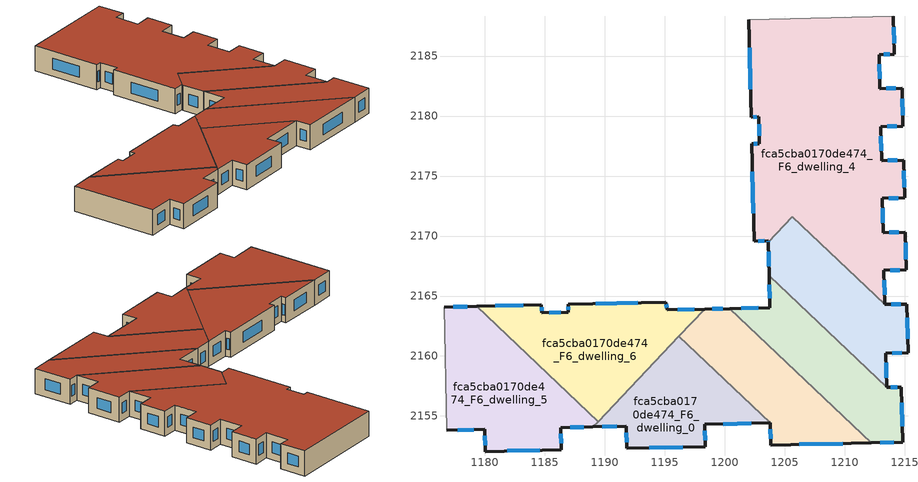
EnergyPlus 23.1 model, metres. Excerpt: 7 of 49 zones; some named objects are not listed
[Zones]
fca5cba0170de474_F6_dwelling_0
 floor to fca5cba0170de474_F5_dwelling_0 (EU_floor_Construction): 1203.77,2154.42 1198.32,2154.3 1198.36,2152.45 1191.83,2152.3 1191.78,2154.15 1189,2154.09 1196.17,2161.64 z18
 wall outside (EU_wall_Construction): 1189,2154.09 1191.78,2154.15 1191.83,2152.3 1198.36,2152.45 1198.32,2154.3 1203.77,2154.42 z18:21
 wall to fca5cba0170de474_F6_dwelling_1 (EU_wall_Construction): 1203.77,2154.42 1196.17,2161.64 z18:21
 wall to fca5cba0170de474_F6_dwelling_6 (EU_wall_Construction): 1196.17,2161.64 1189.43,2154.54 z18:21
 wall to fca5cba0170de474_F6_dwelling_5 (EU_wall_Construction): 1189.43,2154.54 1189,2154.09 z18:21
 window (EU_Window_Construction): 1191.79,2153.62 1191.81,2152.83 / 1189.79,2154.11 1190.98,2154.13 / 1199.88,2154.33 1202.21,2154.38 / 1198.35,2152.98 1198.33,2153.77 / 1193.69,2152.34 1196.49,2152.41 z18.86:20.14
 roof outside (EU_roof_Construction): 1203.77,2154.42 1196.17,2161.64 1189,2154.09 1191.78,2154.15 1191.83,2152.3 1198.36,2152.45 1198.32,2154.3 z21
fca5cba0170de474_F6_dwelling_1
 floor to fca5cba0170de474_F5_dwelling_1 (EU_floor_Construction): 1212.2,2152.76 1203.81,2152.57 1203.77,2154.42 1196.17,2161.64 1198.33,2163.91 1200.41,2163.96 z18
 wall outside (EU_wall_Construction): 1200.41,2163.96 1198.33,2163.91 / 1203.77,2154.42 1203.81,2152.57 1212.2,2152.76 z18:21
 wall to fca5cba0170de474_F6_dwelling_2 (EU_wall_Construction): 1212.2,2152.76 1200.41,2163.96 z18:21
 wall to fca5cba0170de474_F6_dwelling_6 (EU_wall_Construction): 1198.33,2163.91 1196.17,2161.64 z18:21
 window (EU_Window_Construction): 1199.82,2163.94 1198.92,2163.92 / 1206.21,2152.62 1209.81,2152.7 / 1203.78,2153.89 1203.8,2153.1 z18.86:20.14
 roof outside (EU_roof_Construction): 1212.2,2152.76 1200.41,2163.96 1198.33,2163.91 1196.17,2161.64 1203.77,2154.42 1203.81,2152.57 z21
fca5cba0170de474_F6_dwelling_2
 floor to fca5cba0170de474_F5_dwelling_2 (EU_floor_Construction): 1214.72,2157.41 1214.83,2152.82 1212.2,2152.76 1200.41,2163.96 1203.73,2164.03 1203.68,2166.7 1213.47,2157.39 z18
 wall outside (EU_wall_Construction): 1203.68,2166.7 1203.73,2164.03 1200.41,2163.96 / 1212.2,2152.76 1214.83,2152.82 1214.72,2157.41 1213.47,2157.39 z18:21
 wall to fca5cba0170de474_F6_dwelling_3 (EU_wall_Construction): 1213.47,2157.39 1203.68,2166.7 z18:21
 window (EU_Window_Construction): 1202.79,2164.01 1201.36,2163.98 / 1203.69,2165.94 1203.72,2164.79 / 1214.36,2157.41 1213.83,2157.4 / 1214.79,2154.13 1214.75,2156.1 / 1212.95,2152.77 1214.08,2152.8 z18.86:20.14
 roof outside (EU_roof_Construction): 1214.83,2152.82 1214.72,2157.41 1213.47,2157.39 1203.68,2166.7 1203.73,2164.03 1200.41,2163.96 1212.2,2152.76 z21
fca5cba0170de474_F6_dwelling_3
 floor to fca5cba0170de474_F5_dwelling_3 (EU_floor_Construction): 1215.17,2164.33 1215.26,2160.28 1213.41,2160.23 1213.47,2157.39 1203.68,2166.7 1203.61,2169.47 1205.63,2171.6 1213.32,2164.29 z18
 wall outside (EU_wall_Construction): 1213.47,2157.39 1213.41,2160.23 1215.26,2160.28 1215.17,2164.33 1213.32,2164.29 / 1203.61,2169.47 1203.68,2166.7 z18:21
 wall to fca5cba0170de474_F6_dwelling_4 (EU_wall_Construction): 1213.32,2164.29 1205.63,2171.6 1203.61,2169.47 z18:21
 window (EU_Window_Construction): 1213.45,2158.21 1213.43,2159.42 / 1203.63,2168.68 1203.66,2167.49 / 1214.64,2164.32 1213.85,2164.3 / 1215.23,2161.44 1215.19,2163.17 / 1213.94,2160.25 1214.73,2160.27 z18.86:20.14
 roof outside (EU_roof_Construction): 1213.47,2157.39 1213.41,2160.23 1215.26,2160.28 1215.17,2164.33 1213.32,2164.29 1205.63,2171.6 1203.61,2169.47 1203.68,2166.7 z21
fca5cba0170de474_F6_dwelling_4
 floor to fca5cba0170de474_F5_dwelling_4 (EU_floor_Construction): 1214.03,2188.3 1214.11,2185.15 1212.86,2185.12 1212.92,2182.29 1214.77,2182.33 1214.84,2179.17 1212.99,2179.12 1213.05,2176.29 1214.9,2176.33 1214.97,2173.17 1213.12,2173.13 1213.19,2170.29 1215.03,2170.33 1215.1,2167.17 1213.26,2167.13 1213.32,2164.29 1205.63,2171.6 1203.61,2169.47 1203.61,2169.6 1202.42,2169.57 1202.23,2177.7 1202.88,2177.71 1202.83,2179.93 1202.18,2179.91 1202,2188.03 z18
 wall outside (EU_wall_Construction): 1213.32,2164.29 1213.26,2167.13 1215.1,2167.17 1215.03,2170.33 1213.19,2170.29 1213.12,2173.13 1214.97,2173.17 1214.9,2176.33 1213.05,2176.29 1212.99,2179.12 1214.84,2179.17 1214.77,2182.33 1212.92,2182.29 1212.86,2185.12 1214.11,2185.15 1214.03,2188.3 / 1202,2188.03 1202.18,2179.91 1202.83,2179.93 1202.88,2177.71 1202.23,2177.7 1202.42,2169.57 1203.61,2169.6 1203.61,2169.47 z18:21
 wall adiabatic (EU_wall_Construction): 1214.03,2188.3 1202,2188.03 z18:21
 window (EU_Window_Construction): 1214.37,2176.32 1213.58,2176.3 / 1214.95,2174.07 1214.92,2175.42 / 1213.65,2173.14 1214.44,2173.16 / 1213.17,2171.1 1213.14,2172.32 / 1214.51,2170.32 1213.71,2170.3 / 1215.08,2168.07 1215.05,2169.43 / 1213.78,2167.14 1214.58,2167.16 / 1213.3,2165.1 1213.27,2166.32 / 1203.61,2169.56 1203.61,2169.51 / 1202.76,2169.58 1203.27,2169.59 / 1202.29,2175.37 1202.37,2171.89 / 1202.7,2177.71 1202.42,2177.7 / 1202.85,2179.29 1202.87,2178.34 / 1202.37,2179.92 1202.65,2179.92 / 1202.05,2185.71 1202.13,2182.23 / 1214.09,2186.05 1214.06,2187.4 / 1213.22,2185.13 1213.76,2185.14 / 1212.9,2183.1 1212.88,2184.31 / 1214.24,2182.31 1213.45,2182.3 / 1214.82,2180.07 1214.79,2181.42 / 1213.52,2179.14 1214.31,2179.15 / 1213.03,2177.1 1213.01,2178.31 z18.86:20.14
 roof outside (EU_roof_Construction): 1213.32,2164.29 1213.26,2167.13 1215.1,2167.17 1215.03,2170.33 1213.19,2170.29 1213.12,2173.13 1214.97,2173.17 1214.9,2176.33 1213.05,2176.29 1212.99,2179.12 1214.84,2179.17 1214.77,2182.33 1212.92,2182.29 1212.86,2185.12 1214.11,2185.15 1214.03,2188.3 1202,2188.03 1202.18,2179.91 1202.83,2179.93 1202.88,2177.71 1202.23,2177.7 1202.42,2169.57 1203.61,2169.6 1203.61,2169.47 1205.63,2171.6 z21
fca5cba0170de474_F6_dwelling_5
 floor to fca5cba0170de474_F5_dwelling_5 (EU_floor_Construction): 1189.43,2154.54 1189,2154.09 1186.32,2154.03 1186.36,2152.19 1180.03,2152.04 1179.98,2153.89 1176.81,2153.79 1176.59,2164.08 1179.32,2164.14 z18
 wall outside (EU_wall_Construction): 1176.81,2153.79 1179.98,2153.89 1180.03,2152.04 1186.36,2152.19 1186.32,2154.03 1189,2154.09 / 1179.32,2164.14 1176.59,2164.08 z18:21
 wall adiabatic (EU_wall_Construction): 1176.59,2164.08 1176.81,2153.79 z18:21
 wall to fca5cba0170de474_F6_dwelling_6 (EU_wall_Construction): 1189.43,2154.54 1179.32,2164.14 z18:21
 window (EU_Window_Construction): 1181.84,2152.08 1184.55,2152.15 / 1180,2153.36 1180.01,2152.57 / 1177.71,2153.82 1179.08,2153.86 / 1178.54,2164.12 1177.37,2164.09 / 1187.09,2154.05 1188.24,2154.07 / 1186.35,2152.72 1186.33,2153.5 z18.86:20.14
 roof outside (EU_roof_Construction): 1189,2154.09 1189.43,2154.54 1179.32,2164.14 1176.59,2164.08 1176.81,2153.79 1179.98,2153.89 1180.03,2152.04 1186.36,2152.19 1186.32,2154.03 z21
fca5cba0170de474_F6_dwelling_6
 floor to fca5cba0170de474_F5_dwelling_6 (EU_floor_Construction): 1198.33,2163.91 1189.43,2154.54 1179.32,2164.14 1184.71,2164.25 1184.72,2163.61 1186.94,2163.66 1186.93,2164.3 1195.05,2164.49 1195.19,2163.84 z18
 wall outside (EU_wall_Construction): 1198.33,2163.91 1195.19,2163.84 1195.05,2164.49 1186.93,2164.3 1186.94,2163.66 1184.72,2163.61 1184.71,2164.25 1179.32,2164.14 z18:21
 window (EU_Window_Construction): 1195.15,2164.02 1195.09,2164.3 / 1197.43,2163.89 1196.08,2163.86 / 1183.17,2164.22 1180.86,2164.17 / 1184.72,2163.79 1184.72,2164.07 / 1186.31,2163.64 1185.36,2163.62 / 1186.93,2164.12 1186.94,2163.84 / 1192.73,2164.43 1189.25,2164.36 z18.86:20.14
 roof outside (EU_roof_Construction): 1189.43,2154.54 1198.33,2163.91 1195.19,2163.84 1195.05,2164.49 1186.93,2164.3 1186.94,2163.66 1184.72,2163.61 1184.71,2164.25 1179.32,2164.14 z21
[Building]
EU S2 Campaign: North Axis=0; Terrain=City; Solar Distribution=FullExterior
[Site:Location]
Helsinki-Vantaa.AP: Latitude=60.317; Longitude=24.963; Time Zone=2; Elevation=54.6
[SizingPeriod:WeatherFileDays]
AnnualSizingPeriod: Begin Month=1; Begin Day of Month=1; End Month=12; End Day of Month=31; Day of Week for Start Day=Monday; Use Weather File Daylight Saving Period=No; Use Weather File Rain and Snow Indicators=No
[MATERIAL]
EU_InternalMass_Material: Roughness=MediumRough; Thickness=0.1; Conductivity=1; Density=1800; Specific Heat=900; Thermal Absorptance=0.9; Solar Absorptance=0.7; Visible Absorptance=0.7
[MATERIAL:NOMASS] Roughness=MediumRough; Thermal Absorptance=0.9; Solar Absorptance=0.7; Visible Absorptance=0.7
Name | Thermal Resistance
EU_wall_NoMass | 2.6932
EU_roof_NoMass | 3.19818
EU_floor_NoMass | 2.22482
[WINDOWMATERIAL:SIMPLEGLAZINGSYSTEM]
EU_Window_SimpleGlazing: UFactor=2.14966; Solar Heat Gain Coefficient=0.7; Visible Transmittance=0.7
[CONSTRUCTION]
EU_wall_Construction: EU_wall_NoMass
EU_roof_Construction: EU_roof_NoMass
EU_floor_Construction: EU_floor_NoMass
EU_Window_Construction: EU_Window_SimpleGlazing
EU_InternalMass_Construction: EU_InternalMass_Material
[ZONE] Type=1; Multiplier=1; Ceiling Height=autocalculate; Floor Area=autocalculate; Part of Total Floor Area=Yes
Name | Volume
fca5cba0170de474_F6_dwelling_0 | 200.016
fca5cba0170de474_F6_dwelling_1 | 214.764
fca5cba0170de474_F6_dwelling_2 | 202.646
fca5cba0170de474_F6_dwelling_3 | 208.183
fca5cba0170de474_F6_dwelling_4 | 692.12
fca5cba0170de474_F6_dwelling_5 | 278.104
fca5cba0170de474_F6_dwelling_6 | 278.065
[INTERNALMASS] Construction=EU_InternalMass_Construction
Name | Zone or ZoneList | Surface Area
fca5cba0170de474_F6_dwelling_0_EU_InternalMass | fca5cba0170de474_F6_dwelling_0 | 66.6719
fca5cba0170de474_F6_dwelling_1_EU_InternalMass | fca5cba0170de474_F6_dwelling_1 | 71.5899
fca5cba0170de474_F6_dwelling_2_EU_InternalMass | fca5cba0170de474_F6_dwelling_2 | 67.5488
fca5cba0170de474_F6_dwelling_3_EU_InternalMass | fca5cba0170de474_F6_dwelling_3 | 69.3951
fca5cba0170de474_F6_dwelling_4_EU_InternalMass | fca5cba0170de474_F6_dwelling_4 | 230.707
fca5cba0170de474_F6_dwelling_5_EU_InternalMass | fca5cba0170de474_F6_dwelling_5 | 92.7013
fca5cba0170de474_F6_dwelling_6_EU_InternalMass | fca5cba0170de474_F6_dwelling_6 | 92.6883
[OTHEREQUIPMENT] Fuel Type=Electricity; Design Level Calculation Method=Watts/Area; Power per Zone Floor Area=1; Fraction Latent=0; Fraction Radiant=0; Fraction Lost=0; Carbon Dioxide Generation Rate=0; EndUse Subcategory=EU_Step8_InternalGains
Name | Zone or ZoneList or Space or SpaceList | Schedule
EU_Step8_InternalGain_fca5cba0170de474_F6_dwelling_0_f000 | fca5cba0170de474_F6_dwelling_0 | EU_Step8_GainSchedule_fca5cba0170de474_F6_dwelling_0_f000
EU_Step8_InternalGain_fca5cba0170de474_F6_dwelling_1_f000 | fca5cba0170de474_F6_dwelling_1 | EU_Step8_GainSchedule_fca5cba0170de474_F6_dwelling_1_f000
EU_Step8_InternalGain_fca5cba0170de474_F6_dwelling_2_f000 | fca5cba0170de474_F6_dwelling_2 | EU_Step8_GainSchedule_fca5cba0170de474_F6_dwelling_2_f000
EU_Step8_InternalGain_fca5cba0170de474_F6_dwelling_3_f000 | fca5cba0170de474_F6_dwelling_3 | EU_Step8_GainSchedule_fca5cba0170de474_F6_dwelling_3_f000
EU_Step8_InternalGain_fca5cba0170de474_F6_dwelling_4_f000 | fca5cba0170de474_F6_dwelling_4 | EU_Step8_GainSchedule_fca5cba0170de474_F6_dwelling_4_f000
EU_Step8_InternalGain_fca5cba0170de474_F6_dwelling_5_f000 | fca5cba0170de474_F6_dwelling_5 | EU_Step8_GainSchedule_fca5cba0170de474_F6_dwelling_5_f000
EU_Step8_InternalGain_fca5cba0170de474_F6_dwelling_6_f000 | fca5cba0170de474_F6_dwelling_6 | EU_Step8_GainSchedule_fca5cba0170de474_F6_dwelling_6_f000
[ZONEVENTILATION:DESIGNFLOWRATE] Schedule=EU_AlwaysOn; Design Flow Rate Calculation Method=AirChanges/Hour; Air Changes per Hour=0.586271; Ventilation Type=Natural; Fan Pressure Rise=0; Fan Total Efficiency=1; Constant Term Coefficient=1; Temperature Term Coefficient=0; Velocity Term Coefficient=0; Velocity Squared Term Coefficient=0; Minimum Indoor Temperature=-100; Maximum Indoor Temperature=100; Delta Temperature=-100; Minimum Outdoor Temperature=-100; Maximum Outdoor Temperature=100; Maximum Wind Speed=40
Name | Zone or ZoneList or Space or SpaceList
EU_ConstantAir_fca5cba0170de474_F6_dwelling_0 | fca5cba0170de474_F6_dwelling_0
EU_ConstantAir_fca5cba0170de474_F6_dwelling_1 | fca5cba0170de474_F6_dwelling_1
EU_ConstantAir_fca5cba0170de474_F6_dwelling_2 | fca5cba0170de474_F6_dwelling_2
EU_ConstantAir_fca5cba0170de474_F6_dwelling_3 | fca5cba0170de474_F6_dwelling_3
EU_ConstantAir_fca5cba0170de474_F6_dwelling_4 | fca5cba0170de474_F6_dwelling_4
EU_ConstantAir_fca5cba0170de474_F6_dwelling_5 | fca5cba0170de474_F6_dwelling_5
EU_ConstantAir_fca5cba0170de474_F6_dwelling_6 | fca5cba0170de474_F6_dwelling_6
[HVACTEMPLATE:ZONE:IDEALLOADSAIRSYSTEM] System Availability Schedule=EU_AlwaysOn; Maximum Heating Supply Air Temperature=50; Minimum Cooling Supply Air Temperature=13; Maximum Heating Supply Air Humidity Ratio=0.0156; Minimum Cooling Supply Air Humidity Ratio=0.0077; Heating Limit=NoLimit; Cooling Limit=NoLimit; Heating Availability Schedule=EU_AlwaysOn; Cooling Availability Schedule=EU_CoolingOff; Dehumidification Control Type=ConstantSensibleHeatRatio; Cooling Sensible Heat Ratio=0.7; Dehumidification Setpoint=60; Humidification Control Type=None; Humidification Setpoint=30; Outdoor Air Method=None; Outdoor Air Flow Rate per Person=0.00944; Outdoor Air Flow Rate per Zone Floor Area=0; Outdoor Air Flow Rate per Zone=0; Demand Controlled Ventilation Type=None; Outdoor Air Economizer Type=NoEconomizer; Heat Recovery Type=None; Sensible Heat Recovery Effectiveness=0.7; Latent Heat Recovery Effectiveness=0.65
Name | Template Thermostat
fca5cba0170de474_F6_dwelling_0 | EU_HeatOnly_fca5cba0170de474_F6_dwelling_0
fca5cba0170de474_F6_dwelling_1 | EU_HeatOnly_fca5cba0170de474_F6_dwelling_1
fca5cba0170de474_F6_dwelling_2 | EU_HeatOnly_fca5cba0170de474_F6_dwelling_2
fca5cba0170de474_F6_dwelling_3 | EU_HeatOnly_fca5cba0170de474_F6_dwelling_3
fca5cba0170de474_F6_dwelling_4 | EU_HeatOnly_fca5cba0170de474_F6_dwelling_4
fca5cba0170de474_F6_dwelling_5 | EU_HeatOnly_fca5cba0170de474_F6_dwelling_5
fca5cba0170de474_F6_dwelling_6 | EU_HeatOnly_fca5cba0170de474_F6_dwelling_6
[SIZING:ZONE] Zone Cooling Design Supply Air Temperature Input Method=SupplyAirTemperature; Zone Cooling Design Supply Air Temperature=13; Zone Heating Design Supply Air Temperature Input Method=SupplyAirTemperature; Zone Heating Design Supply Air Temperature=50; Zone Cooling Design Supply Air Humidity Ratio=0.008; Zone Heating Design Supply Air Humidity Ratio=0.008; Cooling Design Air Flow Method=DesignDay; Cooling Design Air Flow Rate=0; Cooling Minimum Air Flow per Zone Floor Area=0.000762; Cooling Minimum Air Flow=0; Cooling Minimum Air Flow Fraction=0.2; Heating Design Air Flow Method=DesignDay; Heating Design Air Flow Rate=0; Heating Maximum Air Flow per Zone Floor Area=0.002032; Heating Maximum Air Flow=0.141576; Heating Maximum Air Flow Fraction=0.3; Account for Dedicated Outdoor Air System=No; Dedicated Outdoor Air System Control Strategy=NeutralSupplyAir; Dedicated Outdoor Air Low Setpoint Temperature for Design=autosize; Dedicated Outdoor Air High Setpoint Temperature for Design=autosize; Zone Load Sizing Method=Sensible Load Only No Latent Load; Zone Latent Cooling Design Supply Air Humidity Ratio Input Method=HumidityRatioDifference; Zone Cooling Design Supply Air Humidity Ratio Difference=0.005; Zone Latent Heating Design Supply Air Humidity Ratio Input Method=HumidityRatioDifference; Zone Humidification Design Supply Air Humidity Ratio Difference=0.005
fca5cba0170de474_F6_dwelling_0; fca5cba0170de474_F6_dwelling_1; fca5cba0170de474_F6_dwelling_2; fca5cba0170de474_F6_dwelling_3; fca5cba0170de474_F6_dwelling_4; fca5cba0170de474_F6_dwelling_5; fca5cba0170de474_F6_dwelling_6
[SCHEDULE:CONSTANT]
Name | Hourly Value
EU_AlwaysOn | 1
EU_CoolingOff | 0
[SCHEDULE:FILE] Column Number=1; Rows to Skip at Top=0; Number of Hours of Data=8760; Column Separator=Comma; Interpolate to Timestep=No; Minutes per Item=60; Adjust Schedule for Daylight Savings=Yes
Name | File
EU_Step8_GainSchedule_fca5cba0170de474_F6_dwelling_0_f000 | ../../schedules/fca5cba0170de474/fca5cba0170de474_F6_dwelling_0_f000_gain.csv
EU_Step8_GainSchedule_fca5cba0170de474_F6_dwelling_1_f000 | ../../schedules/fca5cba0170de474/fca5cba0170de474_F6_dwelling_1_f000_gain.csv
EU_Step8_GainSchedule_fca5cba0170de474_F6_dwelling_2_f000 | ../../schedules/fca5cba0170de474/fca5cba0170de474_F6_dwelling_2_f000_gain.csv
EU_Step8_GainSchedule_fca5cba0170de474_F6_dwelling_3_f000 | ../../schedules/fca5cba0170de474/fca5cba0170de474_F6_dwelling_3_f000_gain.csv
EU_Step8_GainSchedule_fca5cba0170de474_F6_dwelling_4_f000 | ../../schedules/fca5cba0170de474/fca5cba0170de474_F6_dwelling_4_f000_gain.csv
EU_Step8_GainSchedule_fca5cba0170de474_F6_dwelling_5_f000 | ../../schedules/fca5cba0170de474/fca5cba0170de474_F6_dwelling_5_f000_gain.csv
EU_Step8_GainSchedule_fca5cba0170de474_F6_dwelling_6_f000 | ../../schedules/fca5cba0170de474/fca5cba0170de474_F6_dwelling_6_f000_gain.csv
